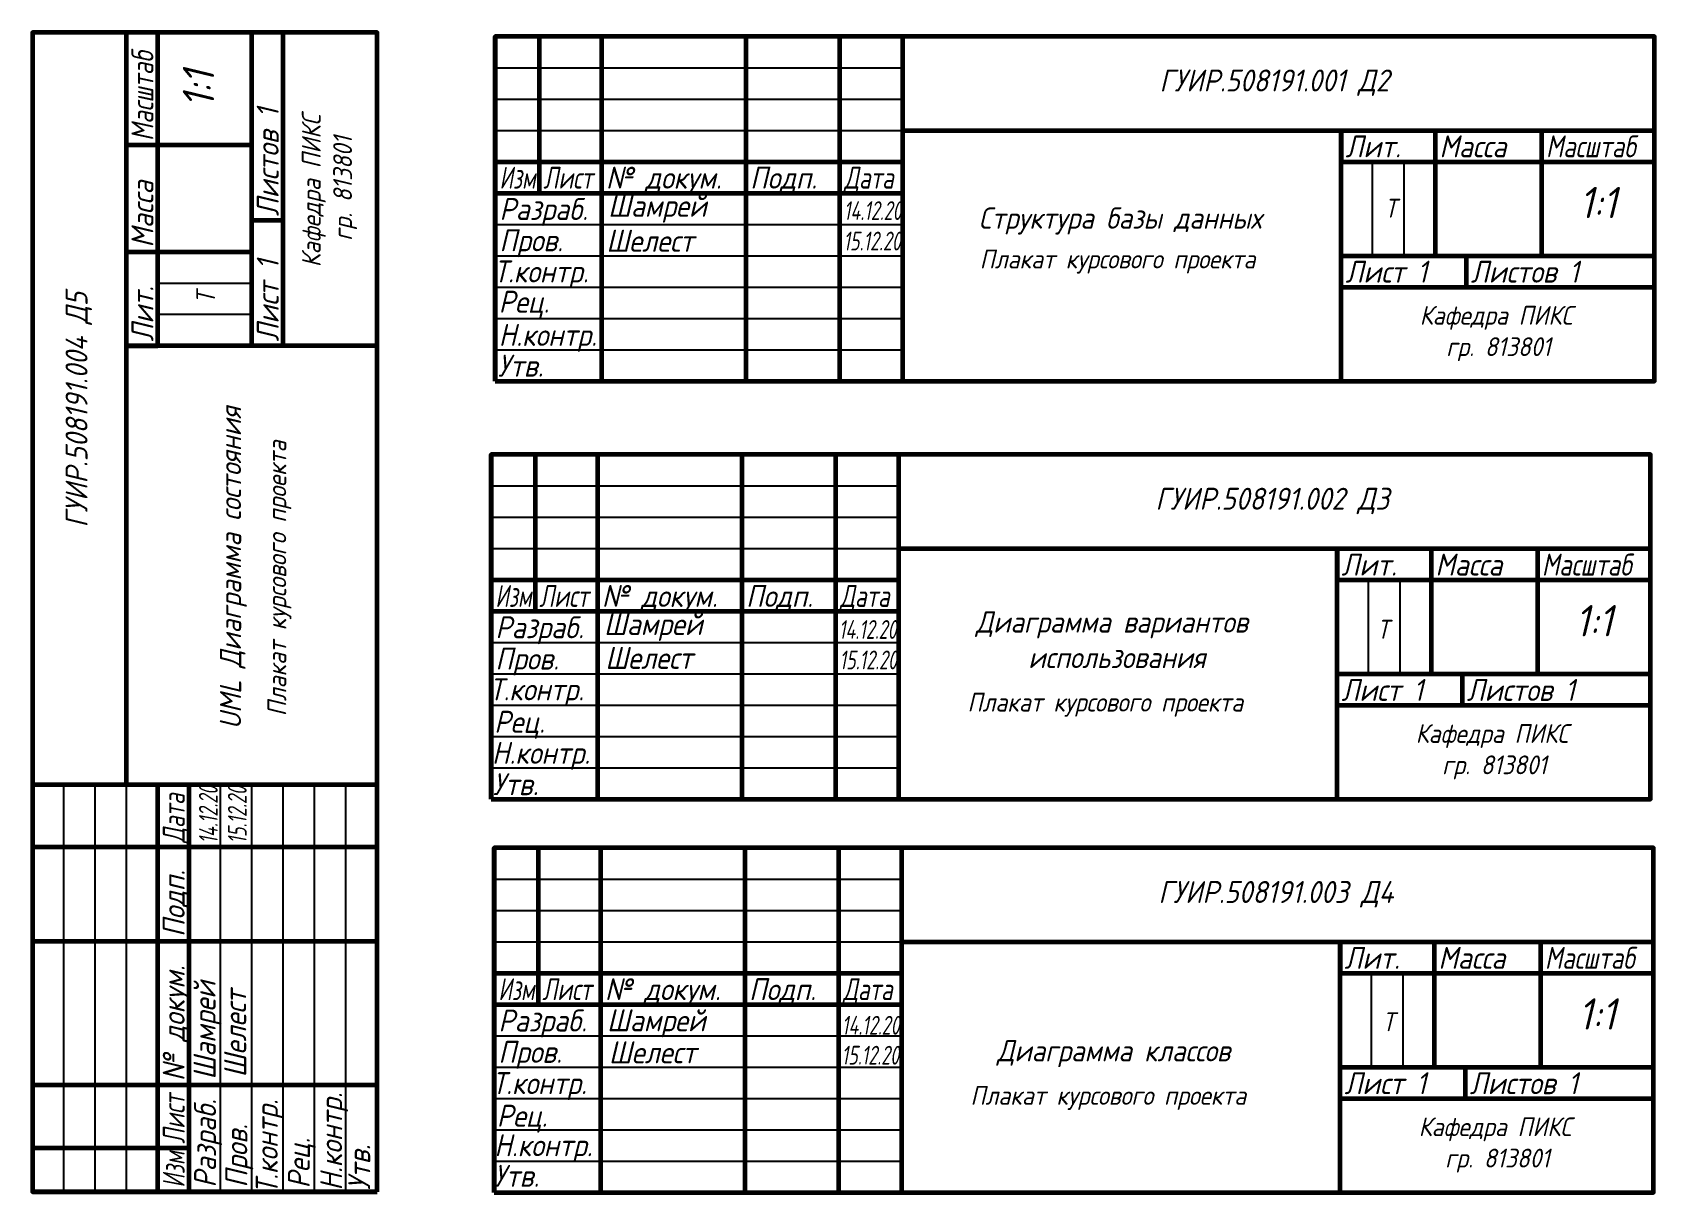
# Paper-space layout 'Лист1' of a CAD drawing. Header units: millimetres. Extents: x 5 to 264, y 7 to 192.
import ezdxf

# ---------------------------------------------------------------- set-up
doc = ezdxf.new("R2010")
doc.units = ezdxf.units.MM
doc.header["$LTSCALE"] = 0.5
doc.layers.get('0').update_dxf_attribs({"lineweight": 60})
doc.layers.add('4-текст', color=7, linetype='Continuous', true_color=0x000000)
doc.styles.get("Standard").update_dxf_attribs({"font": 'isocpeui.ttf', "width": 0.9})

psp = doc.layouts.new('Лист1')

# ---------------------------------------------------------------- linework, layer by layer
at = {"lineweight": 60}
for p, q in [((4.9, 191.63), (4.9, 6.63)), ((19.9, 71.63), (19.9, 191.63)), ((24.9, 141.63), (24.9, 191.63)), ((39.9, 141.63), (39.9, 191.63)), ((44.9, 141.63), (44.9, 191.63)), ((263.76, 190.99), (78.76, 190.99)), ((78.76, 135.99), (78.76, 190.99)), ((85.76, 190.99), (85.76, 165.99)), ((95.76, 135.99), (95.76, 190.99)), ((118.76, 190.99), (118.76, 135.99)), ((133.76, 135.99), (133.76, 190.99)), ((143.76, 190.99), (143.76, 135.99)), ((39.9, 173.63), (19.9, 173.63)), ((143.76, 175.99), (263.76, 175.99)), ((213.76, 135.99), (213.76, 175.99)), ((228.76, 175.99), (228.76, 155.99)), ((245.76, 155.99), (245.76, 175.99)), ((78.76, 170.99), (143.76, 170.99)), ((213.76, 170.99), (263.76, 170.99)), ((78.76, 165.99), (143.76, 165.99)), ((44.9, 161.63), (39.9, 161.63)), ((19.9, 156.63), (39.9, 156.63)), ((213.76, 155.99), (263.76, 155.99)), ((233.76, 150.99), (233.76, 155.99)), ((213.76, 150.99), (263.76, 150.99)), ((59.9, 141.63), (19.9, 141.63)), ((263.11, 124.26), (78.11, 124.26)), ((78.11, 69.26), (78.11, 124.26)), ((85.11, 124.26), (85.11, 99.26)), ((95.11, 69.26), (95.11, 124.26)), ((118.11, 124.26), (118.11, 69.26)), ((133.11, 69.26), (133.11, 124.26)), ((143.11, 124.26), (143.11, 69.26)), ((143.11, 109.26), (263.11, 109.26)), ((213.11, 69.26), (213.11, 109.26)), ((228.11, 109.26), (228.11, 89.26)), ((245.11, 89.26), (245.11, 109.26)), ((78.11, 104.26), (143.11, 104.26)), ((213.11, 104.26), (263.11, 104.26)), ((78.11, 99.26), (143.11, 99.26)), ((213.11, 89.26), (263.11, 89.26)), ((233.11, 84.26), (233.11, 89.26)), ((213.11, 84.26), (263.11, 84.26)), ((4.9, 71.63), (59.9, 71.63)), ((24.9, 6.63), (24.9, 71.63)), ((29.9, 6.63), (29.9, 71.63)), ((59.9, 61.63), (4.9, 61.63)), ((263.59, 61.51), (78.59, 61.51)), ((78.59, 6.51), (78.59, 61.51)), ((85.59, 61.51), (85.59, 36.51)), ((95.59, 6.51), (95.59, 61.51)), ((118.59, 61.51), (118.59, 6.51)), ((133.59, 6.51), (133.59, 61.51)), ((143.59, 61.51), (143.59, 6.51)), ((4.9, 46.63), (59.9, 46.63)), ((143.59, 46.51), (263.59, 46.51)), ((213.59, 6.51), (213.59, 46.51)), ((228.59, 46.51), (228.59, 26.51)), ((245.59, 26.51), (245.59, 46.51)), ((78.59, 41.51), (143.59, 41.51)), ((213.59, 41.51), (263.59, 41.51)), ((78.59, 36.51), (143.59, 36.51)), ((213.59, 26.51), (263.59, 26.51)), ((233.59, 21.51), (233.59, 26.51)), ((59.9, 23.63), (4.9, 23.63)), ((213.59, 21.51), (263.59, 21.51)), ((4.9, 13.63), (29.9, 13.63)), ((59.9, 6.63), (4.9, 6.63))]:
    psp.add_line(p, q, dxfattribs=at)
at = {"lineweight": -3}
for p, q in [((78.76, 185.99), (143.76, 185.99)), ((78.76, 180.99), (143.76, 180.99)), ((78.76, 175.99), (143.76, 175.99)), ((218.76, 155.99), (218.76, 170.99)), ((223.76, 170.99), (223.76, 155.99)), ((78.76, 160.99), (143.76, 160.99)), ((78.76, 155.99), (143.76, 155.99)), ((24.9, 151.63), (39.9, 151.63)), ((78.76, 150.99), (143.76, 150.99)), ((39.9, 146.63), (24.9, 146.63)), ((78.76, 145.99), (143.76, 145.99)), ((78.76, 140.99), (143.76, 140.99)), ((78.11, 119.26), (143.11, 119.26)), ((78.11, 114.26), (143.11, 114.26)), ((78.11, 109.26), (143.11, 109.26)), ((218.11, 89.26), (218.11, 104.26)), ((223.11, 104.26), (223.11, 89.26)), ((78.11, 94.26), (143.11, 94.26)), ((78.11, 89.26), (143.11, 89.26)), ((78.11, 84.26), (143.11, 84.26)), ((78.11, 79.26), (143.11, 79.26)), ((78.11, 74.26), (143.11, 74.26)), ((9.9, 6.63), (9.9, 71.63)), ((14.9, 6.63), (14.9, 71.63)), ((19.9, 6.63), (19.9, 71.63)), ((34.9, 6.63), (34.9, 71.63)), ((39.9, 6.63), (39.9, 71.63)), ((44.9, 6.63), (44.9, 71.63)), ((49.9, 6.63), (49.9, 71.63)), ((54.9, 6.63), (54.9, 71.63)), ((78.59, 56.51), (143.59, 56.51)), ((78.59, 51.51), (143.59, 51.51)), ((78.59, 46.51), (143.59, 46.51)), ((218.59, 26.51), (218.59, 41.51)), ((223.59, 41.51), (223.59, 26.51)), ((78.59, 31.51), (143.59, 31.51)), ((78.59, 26.51), (143.59, 26.51)), ((78.59, 21.51), (143.59, 21.51)), ((78.59, 16.51), (143.59, 16.51)), ((78.59, 11.51), (143.59, 11.51))]:
    psp.add_line(p, q, dxfattribs=at)
for p, q in [((213.76, 175.99), (213.76, 170.99)), ((19.9, 141.63), (24.9, 141.63)), ((213.11, 109.26), (213.11, 104.26)), ((213.59, 46.51), (213.59, 41.51))]:
    psp.add_line(p, q)
at = {"lineweight": 60}
for points in [[(59.9, 6.63), (59.9, 191.63), (4.9, 191.63), (4.9, 6.63)], [(78.76, 135.99), (263.76, 135.99), (263.76, 190.99), (78.76, 190.99)], [(78.11, 69.26), (263.11, 69.26), (263.11, 124.26), (78.11, 124.26)], [(78.59, 6.51), (263.59, 6.51), (263.59, 61.51), (78.59, 61.51)]]:
    psp.add_lwpolyline(points, close=True, dxfattribs=at)

# ---------------------------------------------------------------- texts
at = {"layer": '4-текст', "lineweight": -3}
for s, width, p in [('Масштаб', 0.8, (24.2, 174.3)), ('Листов 1', 0.9, (44.2, 162.3)), ('Масса', 0.9, (24.2, 157.3)), ('Лист 1', 0.9, (44.2, 142.3)), ('ГУИР.508191.004 Д5', 0.9, (13.69, 112.63)), ('Лит.', 0.9, (24.2, 142.3)), ('Дата', 0.75, (29.2, 62.3)), ('Подп.', 0.9, (29.2, 47.3)), ('№ докум.', 0.9, (29.2, 24.3)), ('Шамрей', 0.9, (34.13, 24.54)), ('Лист', 0.75, (29.2, 14.3)), ('Разраб.', 0.9, (34.2, 7.3)), ('Т.контр.', 0.9, (44.06, 6.28)), ('Н.контр.', 0.9, (54.33, 6.82)), ('Пров.', 0.9, (39.2, 7.3)), ('Изм.', 0.7, (29.2, 7.3)), ('Рец.', 0.9, (49.16, 7.17)), ('Утв.', 0.9, (58.8, 6.91))]:
    psp.add_text(s, height=3.5, rotation=90, dxfattribs=dict(at, width=width)).set_placement(p)
for s, width, p in [('ГУИР.508191.001 Д2', 0.9, (184.76, 182.21)), ('Лит.', 0.9, (214.43, 171.7)), ('Масса', 0.9, (229.43, 171.7)), ('Масштаб', 0.8, (246.43, 171.7)), ('Изм.', 0.7, (79.43, 166.7)), ('Лист', 0.75, (86.43, 166.7)), ('№ докум.', 0.9, (96.43, 166.7)), ('Подп.', 0.9, (119.43, 166.7)), ('Дата', 0.75, (134.43, 166.7)), ('Шамрей', 0.9, (96.76, 162.21)), ('Разраб.', 0.9, (79.43, 161.7)), ('Пров.', 0.9, (79.43, 156.7)), ('Шелест', 0.9, (96.49, 156.63)), ('Т.контр.', 0.9, (78.54, 151.74)), ('Лист 1', 0.9, (214.43, 151.7)), ('Листов 1', 0.9, (234.43, 151.7)), ('Рец.', 0.9, (79.31, 146.91)), ('Н.контр.', 0.9, (79.31, 141.61)), ('Утв.', 0.9, (79.18, 136.7)), ('ГУИР.508191.002 Д3', 0.9, (184.11, 115.47)), ('Лит.', 0.9, (213.78, 104.96)), ('Масса', 0.9, (228.78, 104.96)), ('Масштаб', 0.8, (245.78, 104.96)), ('Изм.', 0.7, (78.78, 99.96)), ('Лист', 0.75, (85.78, 99.96)), ('№ докум.', 0.9, (95.78, 99.96)), ('Подп.', 0.9, (118.78, 99.96)), ('Дата', 0.75, (133.78, 99.96)), ('Разраб.', 0.9, (78.78, 94.96)), ('Шамрей', 0.9, (96.11, 95.47)), ('Пров.', 0.9, (78.78, 89.96)), ('Т.контр.', 0.9, (77.82, 85.05)), ('Лист 1', 0.9, (213.78, 84.96)), ('Листов 1', 0.9, (233.78, 84.96)), ('Рец.', 0.9, (78.59, 79.88)), ('Н.контр.', 0.9, (78.23, 74.92)), ('Утв.', 0.9, (78.39, 69.92)), ('ГУИР.508191.003 Д4', 0.9, (184.59, 52.72)), ('Лит.', 0.9, (214.26, 42.21)), ('Масса', 0.9, (229.26, 42.21)), ('Масштаб', 0.8, (246.26, 42.21)), ('Изм.', 0.7, (79.26, 37.21)), ('Лист', 0.75, (86.26, 37.21)), ('№ докум.', 0.9, (96.26, 37.21)), ('Подп.', 0.9, (119.26, 37.21)), ('Дата', 0.75, (134.26, 37.21)), ('Разраб.', 0.9, (79.26, 32.21)), ('Шамрей', 0.9, (96.59, 32.24)), ('Пров.', 0.9, (79.26, 27.21)), ('Т.контр.', 0.9, (78.25, 22.22)), ('Лист 1', 0.9, (214.26, 22.21)), ('Листов 1', 0.9, (234.26, 22.21)), ('Рец.', 0.9, (79, 17.02)), ('Н.контр.', 0.9, (78.61, 12.31)), ('Утв.', 0.9, (78.52, 7.43))]:
    psp.add_text(s, height=3.5, dxfattribs=dict(at, width=width)).set_placement(p)
at = {"layer": '4-текст', "attachment_point": 1, "rotation": 90}
for s, width, heights, insert, char_height in [('1:1', 9, [0], (28.9, 179.63), 5), ('\\pi7.52771;Кафедра ПИКС \\P\\pi11.75669;гр. 813801', 40.5745, [0], (47.9, 146.63), 3), ('Т', 3, [4.17], (31.06, 148.32), 3), ('\\pi8.32089;UML Диаграмма состояния', 69.8533, [16.47], (34.81, 72.12), 3.4), ('Плакат курсового проекта', 63, [0], (42.41, 82.51), 3), ('\\pt15;\\P{\\W0.7;14.12.20}', 8.8014, [8.3], (26.47, 62.19), 3), ('\\pt15;\\P{\\W0.7;15.12.20}', 8.8014, [8.3], (31.09, 62.19), 3)]:
    psp.add_mtext_dynamic_manual_height_columns(s, width=width, gutter_width=25, heights=heights, dxfattribs=dict(at, insert=insert, char_height=char_height))
at = {"layer": '4-текст', "attachment_point": 1}
for s, width, heights, insert, char_height in [('1:1', 9, [0], (251.76, 166.99), 5), ('\\pt15;\\P{\\W0.7;14.12.20}', 8.8014, [8.3], (134.38, 169.7), 3), ('Структура базы данных', 48.8157, [6.65], (155.91, 163.71), 3.4), ('Т', 3, [4.17], (220.69, 165.08), 3), ('\\pt15;\\P{\\W0.7;15.12.20}', 8.8014, [8.3], (134.31, 164.84), 3), ('\\pt15;\\PПлакат курсового проекта', 58.2599, [13.51], (156.07, 161.97), 3), ('\\pi7.52771;Кафедра ПИКС \\P\\pi11.75669;гр. 813801', 40.5745, [0], (218.76, 147.99), 3), ('\\pi12.34471;Диаграмма вариантов \\P\\pi20.70291;использования', 69.8267, [11.57], (143.11, 99.26), 3.4), ('1:1', 9, [0], (251.11, 100.26), 5), ('\\pt15;\\P{\\W0.7;14.12.20}', 8.8014, [8.3], (133.58, 102.86), 3), ('Т', 3, [4.17], (219.47, 97.89), 3), ('\\pt15;\\P{\\W0.7;15.12.20}', 8.8014, [8.3], (133.69, 98), 3), ('\\pt0;Плакат курсового проекта', 58.1324, [3.9], (154.11, 86.26), 3), ('\\pi7.52771;Кафедра ПИКС \\P\\pi11.75669;гр. 813801', 40.5745, [0], (218.11, 81.26), 3), ('1:1', 9, [0], (251.59, 37.51), 5), ('\\pt15;\\P{\\W0.7;14.12.20}', 8.8014, [8.3], (134.07, 39.71), 3), ('Т', 3, [4.17], (220.34, 35.26), 3), ('\\pt15;\\P{\\W0.7;15.12.20}', 8.8014, [8.3], (134.03, 34.93), 3), ('\\pi34.80837;\\P\\pi15.24871;Диаграмма классов', 69.6167, [11.71], (143.59, 36.51), 3.4), ('Плакат курсового проекта', 58.4024, [4.17], (154.59, 23.51), 3), ('\\pi7.52771;Кафедра ПИКС \\P\\pi11.75669;гр. 813801', 40.5745, [0], (218.59, 18.51), 3)]:
    psp.add_mtext_dynamic_manual_height_columns(s, width=width, gutter_width=25, heights=heights, dxfattribs=dict(at, insert=insert, char_height=char_height))
at = {"layer": '4-текст', "char_height": 3.5, "width": 15.4801, "attachment_point": 1}
for insert in [(96.32, 93.57), (96.89, 30.63)]:
    psp.add_mtext('Шелест', dxfattribs=dict(at, insert=insert))
at = {"layer": '4-текст', "insert": (35.51, 24.9), "char_height": 3.5, "width": 15.4801, "attachment_point": 1, "rotation": 90}
psp.add_mtext('Шелест', dxfattribs=at)

doc.saveas('drawing.dxf')
